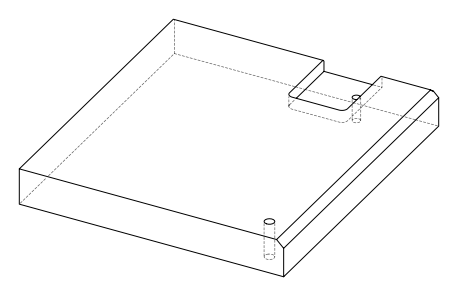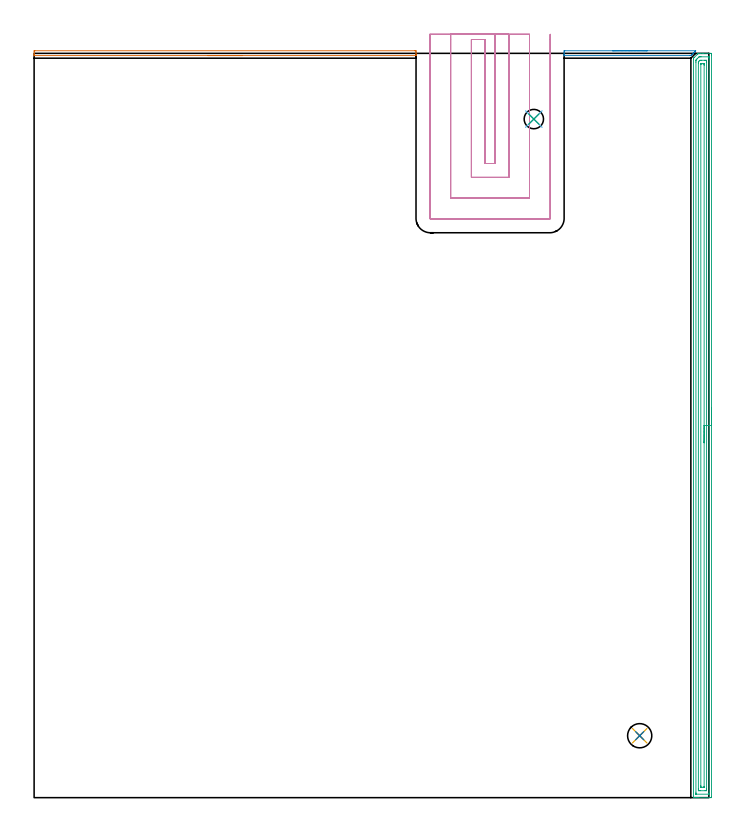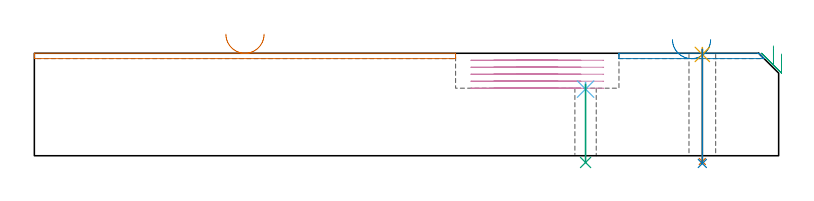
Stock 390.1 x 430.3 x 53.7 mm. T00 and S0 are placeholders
(PLAN: 9 operations, 5 tool changes, 28 min)
(1 AREA_MILL | FG_CHAMFER_SURFACE | UGT0205_001 | 1.92 min | 874 mm3)
(2 AREA_MILL_1 | FG_CHAMFER_SURFACE_1 | UGT0205_001 | 0.76 min | 315 mm3)
(3 AREA_MILL_2 | FG_CHAMFER_SURFACE_2 | UGT0205_001 | 13.99 min | 23251 mm3)
(4 MILL_SLOT | SLOT_PARTIAL_RECTANGULAR | UGT0201_010 | Follow Part, ap 4, ae 75% | 10.64 min | 161929 mm3)
(5 SPOT_DRILL | STEP1HOLE | NXT0321_9005460120000 | 0.03 min | 4 mm3)
(6 SPOT_DRILL_1 | STEP1HOLE_1 | NXT0321_9005460120000 | 0.03 min | 3 mm3)
(7 DRILL_THROUGH_HOLE_INTO_CENTER | STEP1HOLE | NXT0301_055 | 0.24 min | 2957 mm3)
(8 DRILL_TO_ENLARGE_THROUGH_HOLE | STEP1HOLE | NXT0301_104 | 0.24 min | 5275 mm3)
(9 DRILL_THROUGH_HOLE_INTO_CENTER_1 | STEP1HOLE_1 | NXT0301_083 | 0.17 min | 3480 mm3)
(TOOL UGT0205_001 | Chamfer Mill 20 x 3 x 45 deg. | D20 FL50 Z2)
(TOOL UGT0201_010 | End Mill 16 mm | D16 FL22 Z2)
(TOOL NXT0321_9005460120000 | NC Spot Drill, 142deg, 12mm, Carbide, Uncoated | D12 PA142 FL30 Z2)
(TOOL NXT0301_055 | Carbide Drill 8.4mm [860.1-0840-042A1-MM 2214] | D8.4 PA140 FL61 Z2)
(TOOL NXT0301_104 | Carbide Drill 14mm [860.1-1400-112A1-MM 2214] | D14 PA140 FL123 Z2)
(TOOL NXT0301_083 | Carbide Drill 11.2mm [860.1-1120-056A1-MM 2214] | D11.2 PA140 FL72 Z2)
(OP 1 AREA_MILL)
G17 G21 G94 G90
T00 M6
G54
G17 G0 G90 X120.4 Y429. S1061 M3
G43 Z63.7 H0
G94 G1 X120.362 Z62.828 F250.
X120.248 Z61.964
X120.059 Z61.112
X119.797 Z60.28
X119.463 Z59.474
X119.06 Z58.7
X118.592 Z57.964
X118.06 Z57.272
X117.471 Z56.629
X116.828 Z56.04
X116.136 Z55.508
X115.4 Z55.04
X114.626 Z54.637
X113.82 Z54.303
X112.988 Z54.041
X112.136 Z53.852
X111.272 Z53.738
X110.4 Z53.7
X0.161
X0.009 Y429.003 Z53.688
X0.007 Y429.025 Z53.666
X0. Y429.372 Z53.327
Y429.759 Z52.94
Y430.4 Z52.295
Y431.606 Z51.091
X0.002 Y431.791 Z50.905
X0.42 Y431.8 Z50.9
X220.192
X220.38 Y431.798 Z50.902
X220.798 Y431.791 Z50.905
X220.8 Y431.606 Z51.091
Y430.4 Z52.295
Y429.759 Z52.94
Y429.372 Z53.328
X220.793 Y429.025 Z53.666
X220.791 Y429.003 Z53.688
X220.639 Y429. Z53.7
X110.4
X109.528 Z53.738
X108.664 Z53.852
X107.812 Z54.041
X106.98 Z54.303
X106.174 Z54.637
X105.4 Z55.04
X104.664 Z55.508
X103.972 Z56.04
X103.329 Z56.629
X102.74 Z57.272
X102.208 Z57.964
X101.74 Z58.7
X101.337 Z59.474
X101.003 Z60.28
X100.741 Z61.112
X100.552 Z61.964
X100.438 Z62.828
X100.4 Z63.7
M5
M2
(OP 2 AREA_MILL_1)
G17 G21 G94 G90
T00 M6
G54
G17 G0 G90 X334.45 Y431.8 S1061 M3
G43 Z63.7 H0
Z60.9
G94 G1 X334.488 Z60.028 F250.
X334.602 Z59.164
X334.791 Z58.312
X335.053 Z57.48
X335.387 Z56.674
X335.79 Z55.9
X336.258 Z55.164
X336.789 Z54.472
X337.379 Z53.829
X338.022 Z53.24
X338.714 Z52.709
X339.45 Z52.24
X340.224 Z51.837
X341.03 Z51.503
X341.862 Z51.241
X342.713 Z51.052
X343.578 Z50.938
X344.45 Z50.9
X382.499 Y431.799
X382.225 Y431.525 Z51.175
X381.988 Y431.286 Z51.41
X381.357 Y430.657 Z52.043
X381.309 Y430.609 Z52.09
X381.102 Y430.4 Z52.296
X380.488 Y429.788 Z52.912
X380.418 Y429.717 Z52.982
X380.216 Y429.514 Z53.182
X380.12 Y429.42 Z53.278
X379.867 Y429.167 Z53.532
X379.745 Y429.046 Z53.653
X379.701 Y429.007 Z53.693
X379.229 Y429. Z53.7
X306.55
X306.409 Y429.003 Z53.688
X306.407 Y429.023 Z53.668
X306.4 Y429.346 Z53.353
Y429.804 Z52.895
Y430.4 Z52.295
Y431.583 Z51.113
X306.402 Y431.791 Z50.905
X306.809 Y431.8 Z50.9
X344.45
X345.321 Z50.938
X346.186 Z51.052
X347.038 Z51.241
X347.87 Z51.503
X348.676 Z51.837
X349.45 Z52.24
X350.186 Z52.709
X350.878 Z53.24
X351.521 Z53.829
X352.11 Z54.472
X352.641 Z55.164
X353.11 Z55.9
X353.513 Z56.674
X353.847 Z57.48
X354.109 Z58.312
X354.298 Z59.164
X354.412 Z60.029
X354.45 Z60.9
G0 Z63.7
M5
M2
(OP 3 AREA_MILL_2)
G17 G21 G94 G90
T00 M6
G54
G17 G0 G90 X391.6 Y225.15 S1061 M3
G43 Z63.7 H0
Z53.3
G94 G1 Y225.112 Z52.429 F250.
Y224.998 Z51.564
Y224.809 Z50.712
Y224.547 Z49.88
Y224.213 Z49.074
Y223.81 Z48.3
Y223.342 Z47.564
Y222.81 Z46.872
Y222.221 Z46.229
Y221.578 Z45.64
Y220.886 Z45.109
Y220.15 Z44.64
Y219.376 Z44.237
Y218.57 Z43.903
Y217.738 Z43.641
Y216.887 Z43.452
Y216.022 Z43.338
Y215.15 Z43.3
X391.599 Y0.625 Z43.301
X391.597 Y0.241 Z43.302
X391.593 Y0.01 Z43.305
X391.22 Y0. Z43.678
X384.209 Z50.685
X383.682 Z51.215
X383.333 Z51.563
X382.806 Z52.09
X382.456 Z52.438
X381.503 Z53.397
X381.351 Z53.541
X381.319 Y0.001 Z53.573
X381.202 Y0.01 Z53.688
X381.2 Y0.178 Z53.7
Y426.993
X381.207 Y427.5 Z53.693
X381.215 Y427.513 Z53.685
X381.58 Y427.88 Z53.32
X383.464 Y429.764 Z51.436
X383.672 Y429.973 Z51.226
X383.771 Y430.073 Z51.125
X383.97 Y430.271 Z50.929
X383.99 Y430.29 Z50.908
X383.998 Y430.296 Z50.9
X384.011 Y430.3 Z50.887
X385.085 Z49.809
X386.311 Z48.586
X386.838 Z48.056
X390.956 Z43.941
X391.22 Y430.297 Z43.677
X391.593 Y430.29 Z43.305
X391.597 Y430.059 Z43.302
X391.599 Y429.675 Z43.301
X391.6 Y429.287 Z43.3
Y215.15
X390.186 Z44.714
X390.185 Y2.574 Z44.715
X390.184 Y2.413 Z44.716
X390.18 Y2.047 Z44.72
X390.179 Y2.011 Z44.721
X390.114 Y2.007 Z44.786
X390.007 Y2.003 Z44.893
X389.872 Y2. Z45.028
X382.86 Y2.001 Z52.04
X382.679 Y2.006 Z52.221
X382.646 Y2.009 Z52.254
X382.621 Y2.015 Z52.279
X382.62 Y2.056 Z52.28
X382.616 Y2.25 Z52.284
X382.615 Y2.413 Z52.285
X382.614 Y3.146 Z52.286
Y425.206
X382.615 Y425.937 Z52.285
X382.617 Y426.1 Z52.283
X382.622 Y426.46 Z52.278
X383.239 Y427.089 Z51.661
X384.037 Y427.887 Z50.863
X384.124 Y427.974 Z50.776
X384.209 Y428.057 Z50.691
X384.449 Y428.287 Z50.451
X384.685 Y428.295 Z50.215
X385.085 Y428.298 Z49.815
X385.557 Y428.3 Z49.343
X389.94 Y428.299 Z44.96
X390.12 Y428.295 Z44.78
X390.154 Y428.291 Z44.746
X390.179 Y428.285 Z44.721
X390.18 Y428.244 Z44.72
X390.184 Y428.05 Z44.716
X390.185 Y427.887 Z44.715
X390.186 Y427.154 Z44.714
Y215.15
X388.771 Z46.129
Y4.911
X388.766 Y4.201 Z46.134
X388.764 Y4.024 Z46.136
X388.591 Y4.01 Z46.309
X387.91 Y4.001 Z46.99
X385.085 Y4. Z49.815
X384.402 Y4.004 Z50.498
X384.209 Y4.01 Z50.691
X384.035 Y4.026 Z50.865
X384.032 Y4.201 Z50.868
X384.03 Y4.383 Z50.87
X384.029 Y5.094 Z50.871
X384.028 Y5.279 Z50.872
X384.029 Y424.496 Z50.871
X384.033 Y425.206 Z50.867
X384.035 Y425.384 Z50.865
X384.044 Y425.433 Z50.856
X384.079 Y425.471 Z50.821
X384.209 Y425.607 Z50.691
X384.452 Y425.852 Z50.448
X384.702 Y426.1 Z50.198
X384.9 Y426.289 Z50.
X385.085 Y426.292 Z49.815
X385.766 Y426.299 Z49.134
X387.714 Y426.3 Z47.186
X388.398 Y426.297 Z46.502
X388.591 Y426.29 Z46.309
X388.765 Y426.274 Z46.135
X388.768 Y426.1 Z46.132
X388.77 Y425.917 Z46.13
X388.771 Y425.206 Z46.129
X388.772 Y425.021 Z46.128
X388.771 Y215.15 Z46.129
X387.357 Z47.543
Y6.353
X387.354 Y6.176 Z47.546
X387.35 Y6.037 Z47.55
X387.346 Y6.009 Z47.554
X387.324 Y6.006 Z47.576
X387.27 Y6.003 Z47.63
X386.838 Y6. Z48.062
X385.95 Z48.95
X385.532 Y6.01 Z49.368
X385.449 Y6.025 Z49.451
X385.446 Y6.084 Z49.454
X385.444 Y6.147 Z49.456
X385.443 Y6.518 Z49.457
Y6.882
Y423.947
X385.446 Y424.124 Z49.454
X385.45 Y424.263 Z49.45
X385.454 Y424.291 Z49.446
X385.476 Y424.294 Z49.424
X385.529 Y424.297 Z49.371
X385.962 Y424.3 Z48.938
X385.973 Z48.927
X386.85 Z48.05
X387.268 Y424.29 Z47.632
X387.351 Y424.276 Z47.549
X387.354 Y424.216 Z47.546
X387.356 Y424.154 Z47.544
X387.357 Y423.782 Z47.543
Y423.418
Y215.15
Y214.278 Z47.581
Y213.414 Z47.695
Y212.562 Z47.883
Y211.73 Z48.146
Y210.924 Z48.48
Y210.15 Z48.882
Y209.414 Z49.351
Y208.722 Z49.882
Y208.079 Z50.472
Y207.49 Z51.115
Y206.959 Z51.807
Y206.49 Z52.543
Y206.087 Z53.317
Y205.753 Z54.123
Y205.491 Z54.955
Y205.302 Z55.806
Y205.188 Z56.671
Y205.15 Z57.543
G0 Z63.7
M5
M2
(OP 4 MILL_SLOT)
G17 G21 G94 G90
T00 M6
G54
G17 G0 G90 X266.4 Y441.3 S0 M3
G43 Z63.7 H0
Z50.04
G94 G1 Y438.3 F250.
Y366.6 F500.
X260.8
Y438.3
X252.8
Y358.6
X274.4
Y438.3
Y441.3 F250.
X240.8
Y438.3
Y346.6 F500.
X286.4
Y438.3
Y441.3 F250.
X228.8
Y438.3
Y334.9 F500.
G3 X229.1 Y334.6 R0.3
G1 X298.1
G3 X298.4 Y334.9 R0.3
G1 Y438.3
Y441.3 F250.
G0 X266.4 Z46.38
G1 Y438.3
Y366.6 F500.
X260.8
Y438.3
X252.8
Y358.6
X274.4
Y438.3
Y441.3 F250.
X240.8
Y438.3
Y346.6 F500.
X286.4
Y438.3
Y441.3 F250.
X228.8
Y438.3
Y334.9 F500.
G3 X229.1 Y334.6 R0.3
G1 X298.1
G3 X298.4 Y334.9 R0.3
G1 Y438.3
Y441.3 F250.
G0 X266.4 Z42.72
G1 Y438.3
Y366.6 F500.
X260.8
Y438.3
X252.8
Y358.6
X274.4
Y438.3
Y441.3 F250.
X240.8
Y438.3
Y346.6 F500.
X286.4
Y438.3
Y441.3 F250.
X228.8
Y438.3
Y334.9 F500.
G3 X229.1 Y334.6 R0.3
G1 X298.1
G3 X298.4 Y334.9 R0.3
G1 Y438.3
Y441.3 F250.
G0 X266.4 Z39.06
G1 Y438.3
Y366.6 F500.
X260.8
Y438.3
X252.8
Y358.6
X274.4
Y438.3
Y441.3 F250.
X240.8
Y438.3
Y346.6 F500.
X286.4
Y438.3
Y441.3 F250.
X228.8
Y438.3
Y334.9 F500.
G3 X229.1 Y334.6 R0.3
G1 X298.1
G3 X298.4 Y334.9 R0.3
G1 Y438.3
Y441.3 F250.
G0 X266.4 Z35.4
G1 Y438.3
Y366.6 F500.
X260.8
Y438.3
X252.8
Y358.6
X274.4
Y438.3
Y441.3 F250.
X240.8
Y438.3
Y346.6 F500.
X286.4
Y438.3
Y441.3 F250.
X228.8
Y438.3
Y334.9 F500.
G3 X229.1 Y334.6 R0.3
G1 X298.1
G3 X298.4 Y334.9 R0.3
G1 Y438.3
Y441.3 F250.
G0 Z63.7
M5
M2
(OP 5 SPOT_DRILL)
G17 G21 G94 G90
T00 M6
G54
G17 G0 G90 X350.1 Y35.8 S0 M3
G43 Z63.7 H0
G94 G81 G98 Z53.093 F250. R56.7
G80
M5
M2
(OP 6 SPOT_DRILL_1)
G17 G21 G94 G90
T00 M6
G54
G17 G0 G90 X288.9 Y392.3 S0 M3
G43 Z63.7 H0
G94 G81 G98 Z34.918 F250. R38.4
G80
M5
M2
(OP 7 DRILL_THROUGH_HOLE_INTO_CENTER)
G17 G21 G94 G90
T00 M6
G54
G17 G0 G90 X350.1 Y35.8 S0 M3
G43 Z63.7 H1
G94 G73 G98 Z-3.029 F250. Q8.104 R55.7
G80
M5
M2
(OP 8 DRILL_TO_ENLARGE_THROUGH_HOLE)
G17 G21 G94 G90
T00 M6
G54
G17 G0 G90 X350.1 Y35.8 S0 M3
G43 Z63.7 H1
G94 G73 G98 Z-4.048 F250. Q11.55 R55.7
G80
M5
M2
(OP 9 DRILL_THROUGH_HOLE_INTO_CENTER_1)
G17 G21 G94 G90
T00 M6
G54
G17 G0 G90 X288.9 Y392.3 S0 M3
G43 Z63.7 H1
G94 G73 G98 Z-3.538 F250. Q9.735 R37.4
G80
M5
M2
